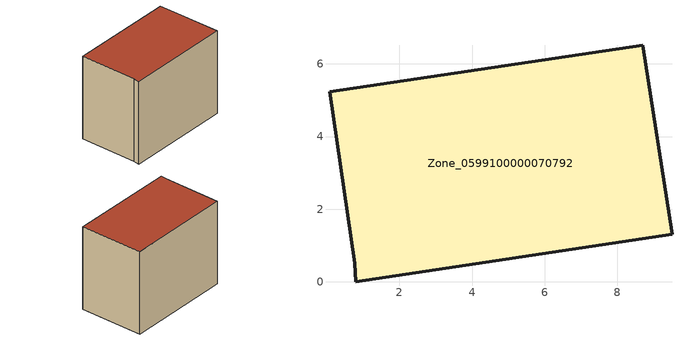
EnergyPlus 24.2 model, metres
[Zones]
Zone_0599100000070792
 floor ground (C_G): 0.8,0 0.76,0.52 0.07,5.23 8.7,6.52 9.5,1.31 z0
 wall outside (C_F): 9.5,1.31 8.7,6.52 0.07,5.23 0.76,0.52 0.8,0 9.5,1.31 z0:6.99
 roof outside (C_R): 0.76,0.52 0.8,0 9.5,1.31 8.7,6.52 0.07,5.23 z6.99
[BUILDING]
Pand.0599100000070792: North Axis=0; Terrain=City; Loads Convergence Tolerance Value=0.04; Temperature Convergence Tolerance Value=0.4; Solar Distribution=FullExterior; Maximum Number of Warmup Days=25; Minimum Number of Warmup Days=1
[Site:Location]
Rotterdam.The.Hague.AP_ZH_NLD Design_Conditions: Latitude=51.96; Longitude=4.45; Time Zone=1; Elevation=-4.5
[SITE:GROUNDTEMPERATURE:BUILDINGSURFACE]
18, 18, 18, 18, 18, 18, 18, 18, 18, 18, 18, 18
[MATERIAL] Thermal Absorptance=0.9; Solar Absorptance=0.7; Visible Absorptance=0.7
Name | Roughness | Thickness | Conductivity | Density | Specific Heat
G.TC.1946 | MediumSmooth | 0.15 | 1 | 540 | 1210
F.TC.1946 | Rough | 0.3 | 0.857143 | 1920 | 840
R.TC.1946 | MediumRough | 0.2 | 0.909091 | 1500 | 1000
[CONSTRUCTION]
C_G: G.TC.1946
C_F: F.TC.1946
C_R: R.TC.1946
[ZONE]
Zone_0599100000070792: Type=1; Multiplier=1; Ceiling Height=Autocalculate; Volume=Autocalculate; Floor Area=autocalculate; Part of Total Floor Area=Yes
[ZONEINFILTRATION:DESIGNFLOWRATE]
Infil_Zone_0599100000070792: Zone or ZoneList or Space or SpaceList=Zone_0599100000070792; Schedule=AlwaysOn; Design Flow Rate Calculation Method=Flow/Area; Flow Rate per Floor Area=0.003; Constant Term Coefficient=1; Temperature Term Coefficient=0; Velocity Term Coefficient=0; Velocity Squared Term Coefficient=0
[HVACTEMPLATE:ZONE:IDEALLOADSAIRSYSTEM]
Zone_0599100000070792: Maximum Heating Supply Air Temperature=50; Minimum Cooling Supply Air Temperature=13; Maximum Heating Supply Air Humidity Ratio=0.0156; Minimum Cooling Supply Air Humidity Ratio=0.0077; Heating Limit=NoLimit; Cooling Limit=NoLimit; Dehumidification Control Type=ConstantSensibleHeatRatio; Cooling Sensible Heat Ratio=0.7; Dehumidification Setpoint=60; Humidification Control Type=None; Humidification Setpoint=30; Outdoor Air Method=None; Outdoor Air Flow Rate per Person=0.00944; Outdoor Air Flow Rate per Zone Floor Area=0; Outdoor Air Flow Rate per Zone=0; Demand Controlled Ventilation Type=None; Outdoor Air Economizer Type=NoEconomizer; Heat Recovery Type=None; Sensible Heat Recovery Effectiveness=0.7; Latent Heat Recovery Effectiveness=0.65
[ZONECONTROL:THERMOSTAT]
ThermostatControl_Zone_0599100000070792: Zone or ZoneList=Zone_0599100000070792; Control Type Schedule=DualSetpointControlType; Control 1=Thermostat_Zone_0599100000070792; Temperature Difference Between Cutout And Setpoint=0
[THERMOSTATSETPOINT:DUALSETPOINT]
Thermostat_Zone_0599100000070792: Heating Setpoint Temperature Schedule=HeatingSetpoint_Zone_0599100000070792; Cooling Setpoint Temperature Schedule=CoolingSetpoint_Zone_0599100000070792
[SCHEDULE:COMPACT]
HeatingSetpoint_Zone_0599100000070792: Through: 12/31, For: AllDays, Until: 24:00, 21
CoolingSetpoint_Zone_0599100000070792: Through: 12/31, For: AllDays, Until: 24:00, 24
DualSetpointControlType: Through: 12/31, For: AllDays, Until: 24:00, 4
AlwaysOn: Through: 12/31, For: AllDays, Until: 24:00, 1
